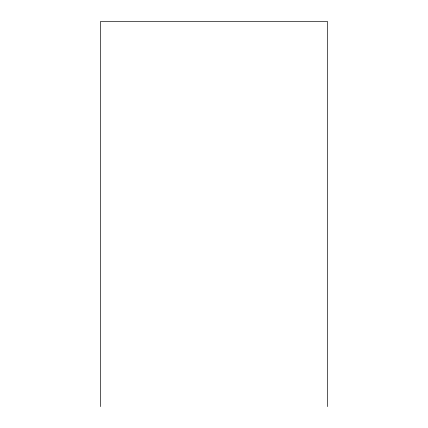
<?xml version="1.0" encoding="UTF-8"?>
<svg xmlns="http://www.w3.org/2000/svg" width="428" height="428" viewBox="0 0 428 428"><rect width="100%" height="100%" fill="white"/><g stroke="black" fill="none" stroke-linecap="round" stroke-linejoin="round"><path stroke-width="0.64" d="M327.409 406.6L327.409 21.4L100.591 21.4L100.591 406.6"/></g></svg>
